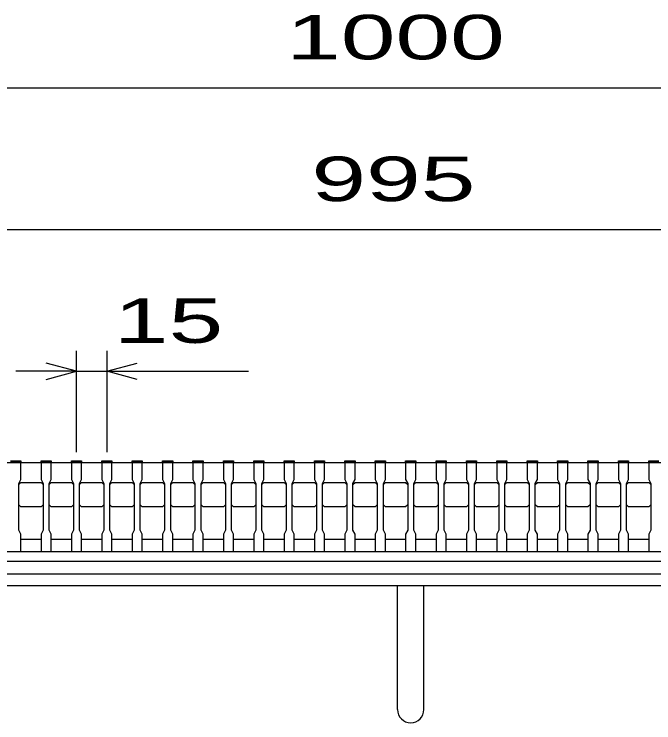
# Model space of a CAD drawing. Units: millimetres, scale not verified. Extents: x -1820 to 1731, y -1282 to 1054.
# Drawn here: x -1046.2 to -730.5, y -651.1 to -301.2 of the extents above; entities that cross this region are included whole.
import ezdxf
from ezdxf.enums import TextEntityAlignment as Align

# ---------------------------------------------------------------- set-up
doc = ezdxf.new("R2010")
doc.units = ezdxf.units.MM
doc.header["$LTSCALE"] = 10
for name, color, linetype, lineweight in [('16', 3, 'Continuous', 25), ('19', 6, 'Continuous', 25), ('22', 4, 'Continuous', 25)]:
    doc.layers.add(name, color=color, linetype=linetype, lineweight=lineweight)
doc.styles.add('ベクトル', font='')
doc.styles.get('ベクトル').set_extended_font_data('ベクトル')

msp = doc.modelspace()

# ---------------------------------------------------------------- linework, layer by layer
at = {"layer": '16'}
for p, q in [((-1348, -522.5), (-353, -522.5)), ((-1048, -521.8), (-1043, -521.8)), ((-1043, -522.5), (-1048, -522.5)), ((-1043, -521.8), (-1043, -522.5)), ((-1043, -531), (-1043, -522.5)), ((-1033, -522.5), (-1033, -521.8)), ((-1033, -521.8), (-1028, -521.8)), ((-1033, -522.5), (-1033, -531)), ((-1028, -522.5), (-1033, -522.5)), ((-1028, -521.8), (-1028, -522.5)), ((-1028, -531), (-1028, -522.5)), ((-1018, -522.5), (-1018, -521.8)), ((-1018, -521.8), (-1013, -521.8)), ((-1018, -522.5), (-1018, -531)), ((-1013, -522.5), (-1018, -522.5)), ((-1013, -521.8), (-1013, -522.5)), ((-1013, -531), (-1013, -522.5)), ((-1003, -522.5), (-1003, -521.8)), ((-1003, -521.8), (-998, -521.8)), ((-1003, -522.5), (-1003, -531)), ((-998, -522.5), (-1003, -522.5)), ((-998, -521.8), (-998, -522.5)), ((-998, -531), (-998, -522.5)), ((-988, -522.5), (-988, -521.8)), ((-988, -521.8), (-983, -521.8)), ((-988, -522.5), (-988, -531)), ((-983, -522.5), (-988, -522.5)), ((-983, -521.8), (-983, -522.5)), ((-983, -531), (-983, -522.5)), ((-973, -522.5), (-973, -521.8)), ((-973, -521.8), (-968, -521.8)), ((-973, -522.5), (-973, -531)), ((-968, -522.5), (-973, -522.5)), ((-968, -521.8), (-968, -522.5)), ((-968, -531), (-968, -522.5)), ((-958, -522.5), (-958, -521.8)), ((-958, -521.8), (-953, -521.8)), ((-958, -522.5), (-958, -531)), ((-953, -522.5), (-958, -522.5)), ((-953, -521.8), (-953, -522.5)), ((-953, -531), (-953, -522.5)), ((-943, -522.5), (-943, -521.8)), ((-943, -521.8), (-938, -521.8)), ((-943, -522.5), (-943, -531)), ((-938, -522.5), (-943, -522.5)), ((-938, -521.8), (-938, -522.5)), ((-938, -531), (-938, -522.5)), ((-928, -522.5), (-928, -521.8)), ((-928, -521.8), (-923, -521.8)), ((-928, -522.5), (-928, -531)), ((-923, -522.5), (-928, -522.5)), ((-923, -521.8), (-923, -522.5)), ((-923, -531), (-923, -522.5)), ((-913, -522.5), (-913, -521.8)), ((-913, -521.8), (-908, -521.8)), ((-913, -522.5), (-913, -531)), ((-908, -522.5), (-913, -522.5)), ((-908, -521.8), (-908, -522.5)), ((-908, -531), (-908, -522.5)), ((-898, -522.5), (-898, -521.8)), ((-898, -521.8), (-893, -521.8)), ((-898, -522.5), (-898, -531)), ((-893, -522.5), (-898, -522.5)), ((-893, -521.8), (-893, -522.5)), ((-893, -531), (-893, -522.5)), ((-883, -522.5), (-883, -521.8)), ((-883, -521.8), (-878, -521.8)), ((-883, -522.5), (-883, -531)), ((-878, -522.5), (-883, -522.5)), ((-878, -521.8), (-878, -522.5)), ((-878, -531), (-878, -522.5)), ((-868, -522.5), (-868, -521.8)), ((-868, -521.8), (-863, -521.8)), ((-868, -522.5), (-868, -531)), ((-863, -522.5), (-868, -522.5)), ((-863, -521.8), (-863, -522.5)), ((-863, -531), (-863, -522.5)), ((-853, -522.5), (-853, -521.8)), ((-853, -521.8), (-848, -521.8)), ((-853, -522.5), (-853, -531)), ((-848, -522.5), (-853, -522.5)), ((-848, -521.8), (-848, -522.5)), ((-848, -531), (-848, -522.5)), ((-838, -522.5), (-838, -521.8)), ((-838, -521.8), (-833, -521.8)), ((-838, -522.5), (-838, -531)), ((-833, -522.5), (-838, -522.5)), ((-833, -521.8), (-833, -522.5)), ((-833, -531), (-833, -522.5)), ((-823, -522.5), (-823, -521.8)), ((-823, -521.8), (-818, -521.8)), ((-823, -522.5), (-823, -531)), ((-818, -522.5), (-823, -522.5)), ((-818, -521.8), (-818, -522.5)), ((-818, -531), (-818, -522.5)), ((-808, -522.5), (-808, -521.8)), ((-808, -521.8), (-803, -521.8)), ((-808, -522.5), (-808, -531)), ((-803, -522.5), (-808, -522.5)), ((-803, -521.8), (-803, -522.5)), ((-803, -531), (-803, -522.5)), ((-793, -522.5), (-793, -521.8)), ((-793, -521.8), (-788, -521.8)), ((-793, -522.5), (-793, -531)), ((-788, -522.5), (-793, -522.5)), ((-788, -521.8), (-788, -522.5)), ((-788, -531), (-788, -522.5)), ((-778, -522.5), (-778, -521.8)), ((-778, -521.8), (-773, -521.8)), ((-778, -522.5), (-778, -531)), ((-773, -522.5), (-778, -522.5)), ((-773, -521.8), (-773, -522.5)), ((-773, -531), (-773, -522.5)), ((-763, -522.5), (-763, -521.8)), ((-763, -521.8), (-758, -521.8)), ((-763, -522.5), (-763, -531)), ((-758, -522.5), (-763, -522.5)), ((-758, -521.8), (-758, -522.5)), ((-758, -531), (-758, -522.5)), ((-748, -522.5), (-748, -521.8)), ((-748, -521.8), (-743, -521.8)), ((-748, -522.5), (-748, -531)), ((-743, -522.5), (-748, -522.5)), ((-743, -521.8), (-743, -522.5)), ((-743, -531), (-743, -522.5)), ((-733, -522.5), (-733, -521.8)), ((-733, -521.8), (-728, -521.8)), ((-733, -522.5), (-733, -531)), ((-728, -522.5), (-733, -522.5)), ((-1044, -533), (-1043, -531)), ((-1033, -531), (-1032, -533)), ((-1029, -533), (-1028, -531)), ((-1018, -531), (-1017, -533)), ((-1014, -533), (-1013, -531)), ((-1003, -531), (-1002, -533)), ((-999, -533), (-998, -531)), ((-988, -531), (-987, -533)), ((-984, -533), (-983, -531)), ((-973, -531), (-972, -533)), ((-969, -533), (-968, -531)), ((-958, -531), (-957, -533)), ((-954, -533), (-953, -531)), ((-943, -531), (-942, -533)), ((-939, -533), (-938, -531)), ((-928, -531), (-927, -533)), ((-924, -533), (-923, -531)), ((-913, -531), (-912, -533)), ((-909, -533), (-908, -531)), ((-898, -531), (-897, -533)), ((-894, -533), (-893, -531)), ((-883, -531), (-882, -533)), ((-879, -533), (-878, -531)), ((-868, -531), (-867, -533)), ((-864, -533), (-863, -531)), ((-853, -531), (-852, -533)), ((-849, -533), (-848, -531)), ((-838, -531), (-837, -533)), ((-834, -533), (-833, -531)), ((-823, -531), (-822, -533)), ((-819, -533), (-818, -531)), ((-808, -531), (-807, -533)), ((-804, -533), (-803, -531)), ((-793, -531), (-792, -533)), ((-789, -533), (-788, -531)), ((-778, -531), (-777, -533)), ((-774, -533), (-773, -531)), ((-763, -531), (-762, -533)), ((-759, -533), (-758, -531)), ((-748, -531), (-747, -533)), ((-744, -533), (-743, -531)), ((-733, -531), (-732, -533)), ((-1044, -533.5), (-1043, -532.5)), ((-1044, -556), (-1044, -533)), ((-1043, -532.5), (-1033, -532.5)), ((-1033, -532.5), (-1032, -533.5)), ((-1032, -533), (-1032, -556)), ((-1029, -533.5), (-1028, -532.5)), ((-1029, -556), (-1029, -533)), ((-1028, -532.5), (-1018, -532.5)), ((-1018, -532.5), (-1017, -533.5)), ((-1017, -533), (-1017, -556)), ((-1014, -533.5), (-1013, -532.5)), ((-1014, -556), (-1014, -533)), ((-1013, -532.5), (-1003, -532.5)), ((-1003, -532.5), (-1002, -533.5)), ((-1002, -533), (-1002, -556)), ((-999, -533.5), (-998, -532.5)), ((-999, -556), (-999, -533)), ((-998, -532.5), (-988, -532.5)), ((-988, -532.5), (-987, -533.5)), ((-987, -533), (-987, -556)), ((-984, -533.5), (-983, -532.5)), ((-984, -556), (-984, -533)), ((-983, -532.5), (-973, -532.5)), ((-973, -532.5), (-972, -533.5)), ((-972, -533), (-972, -556)), ((-969, -533.5), (-968, -532.5)), ((-969, -556), (-969, -533)), ((-968, -532.5), (-958, -532.5)), ((-958, -532.5), (-957, -533.5)), ((-957, -533), (-957, -556)), ((-954, -533.5), (-953, -532.5)), ((-954, -556), (-954, -533)), ((-953, -532.5), (-943, -532.5)), ((-943, -532.5), (-942, -533.5)), ((-942, -533), (-942, -556)), ((-939, -533.5), (-938, -532.5)), ((-939, -556), (-939, -533)), ((-938, -532.5), (-928, -532.5)), ((-928, -532.5), (-927, -533.5)), ((-927, -533), (-927, -556)), ((-924, -533.5), (-923, -532.5)), ((-924, -556), (-924, -533)), ((-923, -532.5), (-913, -532.5)), ((-913, -532.5), (-912, -533.5)), ((-912, -533), (-912, -556)), ((-909, -533.5), (-908, -532.5)), ((-909, -556), (-909, -533)), ((-908, -532.5), (-898, -532.5)), ((-898, -532.5), (-897, -533.5)), ((-897, -533), (-897, -556)), ((-894, -533.5), (-893, -532.5)), ((-894, -556), (-894, -533)), ((-893, -532.5), (-883, -532.5)), ((-883, -532.5), (-882, -533.5)), ((-882, -533), (-882, -556)), ((-879, -533.5), (-878, -532.5)), ((-879, -556), (-879, -533)), ((-878, -532.5), (-868, -532.5)), ((-868, -532.5), (-867, -533.5)), ((-867, -533), (-867, -556)), ((-864, -533.5), (-863, -532.5)), ((-864, -556), (-864, -533)), ((-863, -532.5), (-853, -532.5)), ((-853, -532.5), (-852, -533.5)), ((-852, -533), (-852, -556)), ((-849, -533.5), (-848, -532.5)), ((-849, -556), (-849, -533)), ((-848, -532.5), (-838, -532.5)), ((-838, -532.5), (-837, -533.5)), ((-837, -533), (-837, -556)), ((-834, -533.5), (-833, -532.5)), ((-834, -556), (-834, -533)), ((-833, -532.5), (-823, -532.5)), ((-823, -532.5), (-822, -533.5)), ((-822, -533), (-822, -556)), ((-819, -533.5), (-818, -532.5)), ((-819, -556), (-819, -533)), ((-818, -532.5), (-808, -532.5)), ((-808, -532.5), (-807, -533.5)), ((-807, -533), (-807, -556)), ((-804, -533.5), (-803, -532.5)), ((-804, -556), (-804, -533)), ((-803, -532.5), (-793, -532.5)), ((-793, -532.5), (-792, -533.5)), ((-792, -533), (-792, -556)), ((-789, -533.5), (-788, -532.5)), ((-789, -556), (-789, -533)), ((-788, -532.5), (-778, -532.5)), ((-778, -532.5), (-777, -533.5)), ((-777, -533), (-777, -556)), ((-774, -533.5), (-773, -532.5)), ((-774, -556), (-774, -533)), ((-773, -532.5), (-763, -532.5)), ((-763, -532.5), (-762, -533.5)), ((-762, -533), (-762, -556)), ((-759, -533.5), (-758, -532.5)), ((-759, -556), (-759, -533)), ((-758, -532.5), (-748, -532.5)), ((-748, -532.5), (-747, -533.5)), ((-747, -533), (-747, -556)), ((-744, -533.5), (-743, -532.5)), ((-744, -556), (-744, -533)), ((-743, -532.5), (-733, -532.5)), ((-733, -532.5), (-732, -533.5)), ((-732, -533), (-732, -556)), ((-1043, -544.5), (-1044, -543.5)), ((-1033, -544.5), (-1043, -544.5)), ((-1032, -543.5), (-1033, -544.5)), ((-1028, -544.5), (-1029, -543.5)), ((-1018, -544.5), (-1028, -544.5)), ((-1017, -543.5), (-1018, -544.5)), ((-1013, -544.5), (-1014, -543.5)), ((-1003, -544.5), (-1013, -544.5)), ((-1002, -543.5), (-1003, -544.5)), ((-998, -544.5), (-999, -543.5)), ((-988, -544.5), (-998, -544.5)), ((-987, -543.5), (-988, -544.5)), ((-983, -544.5), (-984, -543.5)), ((-973, -544.5), (-983, -544.5)), ((-972, -543.5), (-973, -544.5)), ((-968, -544.5), (-969, -543.5)), ((-958, -544.5), (-968, -544.5)), ((-957, -543.5), (-958, -544.5)), ((-953, -544.5), (-954, -543.5)), ((-943, -544.5), (-953, -544.5)), ((-942, -543.5), (-943, -544.5)), ((-938, -544.5), (-939, -543.5)), ((-928, -544.5), (-938, -544.5)), ((-927, -543.5), (-928, -544.5)), ((-923, -544.5), (-924, -543.5)), ((-913, -544.5), (-923, -544.5)), ((-912, -543.5), (-913, -544.5)), ((-908, -544.5), (-909, -543.5)), ((-898, -544.5), (-908, -544.5)), ((-897, -543.5), (-898, -544.5)), ((-893, -544.5), (-894, -543.5)), ((-883, -544.5), (-893, -544.5)), ((-882, -543.5), (-883, -544.5)), ((-878, -544.5), (-879, -543.5)), ((-868, -544.5), (-878, -544.5)), ((-867, -543.5), (-868, -544.5)), ((-863, -544.5), (-864, -543.5)), ((-853, -544.5), (-863, -544.5)), ((-852, -543.5), (-853, -544.5)), ((-848, -544.5), (-849, -543.5)), ((-838, -544.5), (-848, -544.5)), ((-837, -543.5), (-838, -544.5)), ((-833, -544.5), (-834, -543.5)), ((-823, -544.5), (-833, -544.5)), ((-822, -543.5), (-823, -544.5)), ((-818, -544.5), (-819, -543.5)), ((-808, -544.5), (-818, -544.5)), ((-807, -543.5), (-808, -544.5)), ((-803, -544.5), (-804, -543.5)), ((-793, -544.5), (-803, -544.5)), ((-792, -543.5), (-793, -544.5)), ((-788, -544.5), (-789, -543.5)), ((-778, -544.5), (-788, -544.5)), ((-777, -543.5), (-778, -544.5)), ((-773, -544.5), (-774, -543.5)), ((-763, -544.5), (-773, -544.5)), ((-762, -543.5), (-763, -544.5)), ((-758, -544.5), (-759, -543.5)), ((-748, -544.5), (-758, -544.5)), ((-747, -543.5), (-748, -544.5)), ((-743, -544.5), (-744, -543.5)), ((-733, -544.5), (-743, -544.5)), ((-732, -543.5), (-733, -544.5)), ((-1043, -558), (-1044, -556)), ((-1032, -556), (-1033, -558)), ((-1028, -558), (-1029, -556)), ((-1017, -556), (-1018, -558)), ((-1013, -558), (-1014, -556)), ((-1002, -556), (-1003, -558)), ((-998, -558), (-999, -556)), ((-987, -556), (-988, -558)), ((-983, -558), (-984, -556)), ((-972, -556), (-973, -558)), ((-968, -558), (-969, -556)), ((-957, -556), (-958, -558)), ((-953, -558), (-954, -556)), ((-942, -556), (-943, -558)), ((-938, -558), (-939, -556)), ((-927, -556), (-928, -558)), ((-923, -558), (-924, -556)), ((-912, -556), (-913, -558)), ((-908, -558), (-909, -556)), ((-897, -556), (-898, -558)), ((-893, -558), (-894, -556)), ((-882, -556), (-883, -558)), ((-878, -558), (-879, -556)), ((-867, -556), (-868, -558)), ((-863, -558), (-864, -556)), ((-852, -556), (-853, -558)), ((-848, -558), (-849, -556)), ((-837, -556), (-838, -558)), ((-833, -558), (-834, -556)), ((-822, -556), (-823, -558)), ((-818, -558), (-819, -556)), ((-807, -556), (-808, -558)), ((-803, -558), (-804, -556)), ((-792, -556), (-793, -558)), ((-788, -558), (-789, -556)), ((-777, -556), (-778, -558)), ((-773, -558), (-774, -556)), ((-762, -556), (-763, -558)), ((-758, -558), (-759, -556)), ((-747, -556), (-748, -558)), ((-743, -558), (-744, -556)), ((-732, -556), (-733, -558)), ((-1043, -566.5), (-1043, -558)), ((-1033, -558), (-1033, -566.5)), ((-1028, -566.5), (-1028, -558)), ((-1018, -558), (-1018, -566.5)), ((-1013, -566.5), (-1013, -558)), ((-1003, -558), (-1003, -566.5)), ((-998, -566.5), (-998, -558)), ((-988, -558), (-988, -566.5)), ((-983, -566.5), (-983, -558)), ((-973, -558), (-973, -566.5)), ((-968, -566.5), (-968, -558)), ((-958, -558), (-958, -566.5)), ((-953, -566.5), (-953, -558)), ((-943, -558), (-943, -566.5)), ((-938, -566.5), (-938, -558)), ((-928, -558), (-928, -566.5)), ((-923, -566.5), (-923, -558)), ((-913, -558), (-913, -566.5)), ((-908, -566.5), (-908, -558)), ((-898, -558), (-898, -566.5)), ((-893, -566.5), (-893, -558)), ((-883, -558), (-883, -566.5)), ((-878, -566.5), (-878, -558)), ((-868, -558), (-868, -566.5)), ((-863, -566.5), (-863, -558)), ((-853, -558), (-853, -566.5)), ((-848, -566.5), (-848, -558)), ((-838, -558), (-838, -566.5)), ((-833, -566.5), (-833, -558)), ((-823, -558), (-823, -566.5)), ((-818, -566.5), (-818, -558)), ((-808, -558), (-808, -566.5)), ((-803, -566.5), (-803, -558)), ((-793, -558), (-793, -566.5)), ((-788, -566.5), (-788, -558)), ((-778, -558), (-778, -566.5)), ((-773, -566.5), (-773, -558)), ((-763, -558), (-763, -566.5)), ((-758, -566.5), (-758, -558)), ((-748, -558), (-748, -566.5)), ((-743, -566.5), (-743, -558)), ((-733, -558), (-733, -566.5)), ((-1043, -560.5), (-1033, -560.5)), ((-1028, -560.5), (-1018, -560.5)), ((-1013, -560.5), (-1003, -560.5)), ((-998, -560.5), (-988, -560.5)), ((-983, -560.5), (-973, -560.5)), ((-968, -560.5), (-958, -560.5)), ((-953, -560.5), (-943, -560.5)), ((-938, -560.5), (-928, -560.5)), ((-923, -560.5), (-913, -560.5)), ((-908, -560.5), (-898, -560.5)), ((-893, -560.5), (-883, -560.5)), ((-878, -560.5), (-868, -560.5)), ((-863, -560.5), (-853, -560.5)), ((-848, -560.5), (-838, -560.5)), ((-833, -560.5), (-823, -560.5)), ((-818, -560.5), (-808, -560.5)), ((-803, -560.5), (-793, -560.5)), ((-788, -560.5), (-778, -560.5)), ((-773, -560.5), (-763, -560.5)), ((-758, -560.5), (-748, -560.5)), ((-743, -560.5), (-733, -560.5)), ((-1348, -566.5), (-353, -566.5)), ((-1048, -566.5), (-1043, -566.5)), ((-1033, -566.5), (-1028, -566.5)), ((-1018, -566.5), (-1013, -566.5)), ((-1003, -566.5), (-998, -566.5)), ((-988, -566.5), (-983, -566.5)), ((-973, -566.5), (-968, -566.5)), ((-958, -566.5), (-953, -566.5)), ((-943, -566.5), (-938, -566.5)), ((-928, -566.5), (-923, -566.5)), ((-913, -566.5), (-908, -566.5)), ((-898, -566.5), (-893, -566.5)), ((-883, -566.5), (-878, -566.5)), ((-868, -566.5), (-863, -566.5)), ((-853, -566.5), (-848, -566.5)), ((-838, -566.5), (-833, -566.5)), ((-823, -566.5), (-818, -566.5)), ((-808, -566.5), (-803, -566.5)), ((-793, -566.5), (-788, -566.5)), ((-778, -566.5), (-773, -566.5)), ((-763, -566.5), (-758, -566.5)), ((-748, -566.5), (-743, -566.5)), ((-733, -566.5), (-728, -566.5)), ((-353, -571.5), (-1348, -571.5)), ((-1348, -577.5), (-353, -577.5))]:
    msp.add_line(p, q, dxfattribs=at)
at = {"layer": '19'}
for p, q in [((-1350.5, -577.5), (-350.5, -577.5)), ((-350.5, -583.5), (-1350.5, -583.5)), ((-857, -644.61), (-857, -583.5)), ((-844, -644.61), (-844, -583.5))]:
    msp.add_line(p, q, dxfattribs=at)
msp.add_arc((-850.5, -644.61), 6.5, 180, 0, dxfattribs=at)
at = {"layer": '22'}
for p, q in [((-1350.5, -337.5), (-350.5, -337.5)), ((-1348, -407.5), (-353, -407.5)), ((-1015.5, -517.5), (-1015.5, -467.5)), ((-1000.5, -467.5), (-1000.5, -517.5)), ((-1015.5, -477.5), (-1030.5, -473.5)), ((-1000.5, -477.5), (-985.5, -473.5)), ((-1015.5, -477.5), (-1045.5, -477.5)), ((-1030.5, -481.5), (-1015.5, -477.5)), ((-1015.5, -477.5), (-1000.5, -477.5)), ((-985.5, -481.5), (-1000.5, -477.5)), ((-1000.5, -477.5), (-930.5, -477.5))]:
    msp.add_line(p, q, dxfattribs=at)

# ---------------------------------------------------------------- texts
at = {"layer": '22', "color": 2, "style": 'ベクトル', "width": 1.65}
for s, p in [(' 1000 ', (-925.5, -312.5)), (' 995 ', (-913, -382.5)), (' 15 ', (-1010.5, -452.5))]:
    msp.add_text(s, height=21.99, dxfattribs=at).set_placement(p, align=Align.MIDDLE_LEFT)

doc.saveas('drawing.dxf')
